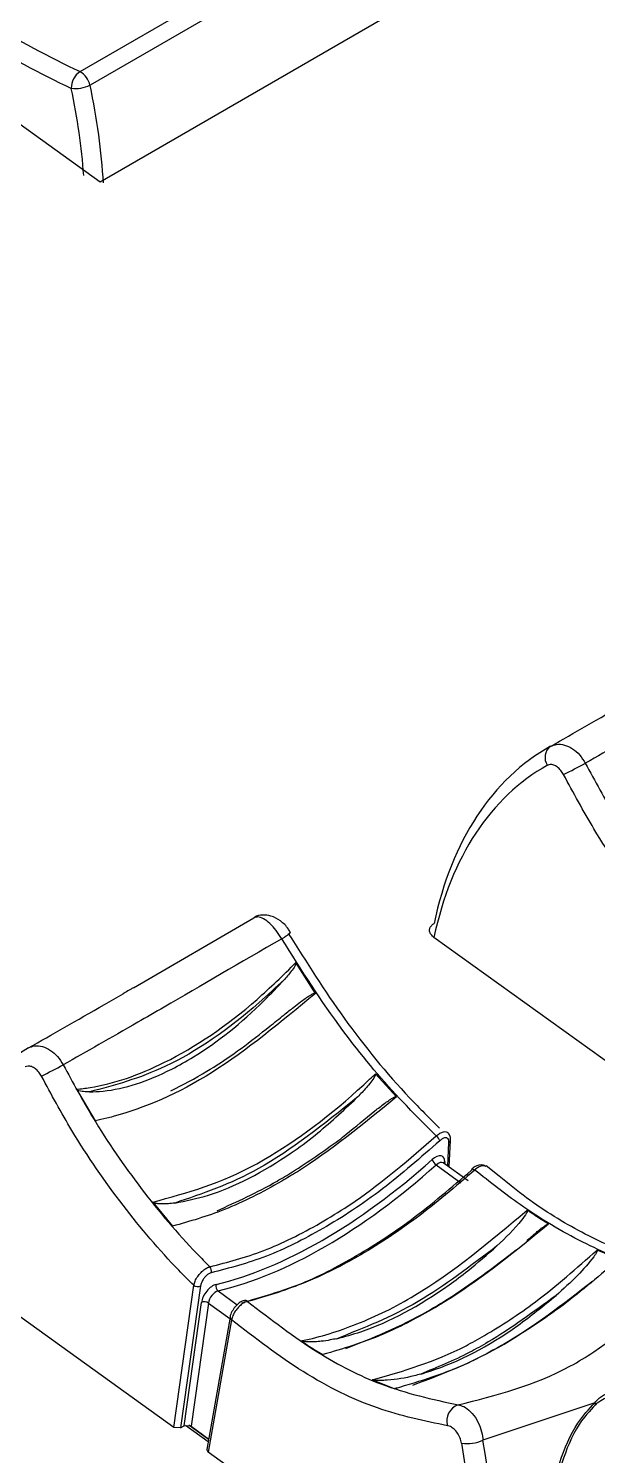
# Model space of a CAD drawing. Header units: inches. Extents: x 1.2 to 43.4, y 1.7 to 28.6.
# Drawn here: x 8.092 to 8.623, y 13.232 to 14.562 of the extents above; entities that cross this region are included whole.
import ezdxf

# ---------------------------------------------------------------- set-up
doc = ezdxf.new("R2010")
doc.units = ezdxf.units.IN
doc.header["$MEASUREMENT"] = 0

msp = doc.modelspace()

# ---------------------------------------------------------------- linework, layer by layer
for p, q in [((8.14, 14.5222), (8.4042, 14.6747)), ((8.4135, 14.6621), (8.1493, 14.5095)), ((7.8852, 14.6161), (8.1586, 14.4195)), ((8.1586, 14.4195), (8.4989, 14.616)), ((8.1897, 13.6678), (8.3022, 13.7332)), ((8.7145, 13.5392), (8.4702, 13.7148)), ((8.3596, 13.6626), (8.3414, 13.6914)), ((8.4352, 13.5661), (8.4156, 13.5878)), ((8.1366, 13.5732), (8.1541, 13.5439)), ((8.4831, 13.5015), (8.4842, 13.5237)), ((8.4843, 13.5006), (8.4856, 13.5258)), ((8.4802, 13.5055), (8.4801, 13.5037)), ((8.4722, 13.5027), (8.4954, 13.486)), ((8.4789, 13.5046), (8.4788, 13.5046)), ((8.502, 13.488), (8.4789, 13.5046)), ((8.531, 13.4923), (8.5188, 13.5019)), ((8.2079, 13.468), (8.2263, 13.4456)), ((8.2274, 13.258), (7.9831, 13.4336)), ((8.6429, 13.4149), (8.6224, 13.4233)), ((8.2274, 13.258), (8.246, 13.3905)), ((8.2524, 13.3899), (8.2338, 13.2575)), ((8.2687, 13.3852), (8.2867, 13.3723)), ((8.2371, 13.2594), (8.2533, 13.3745)), ((8.2597, 13.3739), (8.2436, 13.259)), ((8.2597, 13.3739), (8.2797, 13.3595)), ((8.2799, 13.3608), (8.2583, 13.2373)), ((8.2812, 13.3583), (8.2596, 13.2348)), ((8.4129, 13.3023), (8.4336, 13.294)), ((8.6203, 13.281), (8.5159, 13.2462)), ((8.2338, 13.2575), (8.2274, 13.258)), ((8.2338, 13.2575), (8.2371, 13.2594)), ((8.2436, 13.259), (8.2371, 13.2594)), ((8.2385, 13.2599), (8.2596, 13.2448)), ((8.2599, 13.2466), (8.2415, 13.2599)), ((8.2436, 13.259), (8.26, 13.2471)), ((8.2596, 13.2348), (8.2583, 13.2373)), ((8.5039, 13.0591), (8.2596, 13.2348))]:
    msp.add_line(p, q)
at = {"flags": 128}
msp.add_lwpolyline([(8.5055, 13.4989), (8.5056, 13.4989), (8.5059, 13.499), (8.5064, 13.4989), (8.5069, 13.4987), (8.5075, 13.4984), (8.5082, 13.4979)], dxfattribs=at)
for centre, radius, start, end in [((8.1501, 14.5069), 0.0183, 123.5762, 181.2936), ((8.1304, 14.5053), 0.0193, 12.475, 60.301), ((8.1358, 14.5353), 0.029, 262.0246, 297.5865), ((8.5869, 13.8826), 0.0131, 127.1656, 213.8884), ((7.9924, 15.0513), 1.3273, 296.8105, 297.8), ((8.3084, 13.7517), 0.0428, 297.318, 310.9879), ((7.5052, 14.7702), 1.3274, 296.8106, 297.8), ((8.4659, 13.5214), 0.0106, 21.579, 51.6566), ((8.483, 13.526), 0.00263, 298.5299, 353.1137), ((8.4781, 13.5112), 0.0103, 199.6571, 235.2409), ((8.4817, 13.5029), 0.00304, 120.5972, 149.2081), ((8.5063, 13.4982), 0.00101, 142.0671, 203.3038), ((8.2568, 13.4039), 0.00575, 341.6477, 41.8178), ((8.2497, 13.3961), 0.00675, 236.3064, 293.6462), ((8.2723, 13.3896), 0.0057, 162.5384, 231.1755), ((8.256, 13.3683), 0.00675, 56.3018, 113.6541), ((8.2941, 13.3733), 0.00314, 46.5196, 100.3771), ((8.2826, 13.3606), 0.00267, 175.7, 239.3091), ((8.4979, 13.2641), 0.0157, 108.7593, 197.2775), ((8.6007, 13.2738), 0.0209, 14.6886, 20.0191), ((8.5015, 13.2759), 0.033, 260.5484, 295.8395)]:
    msp.add_arc(centre, radius, start, end)
for centre, major_axis, ratio, start_param, end_param in [((8.0921, 15.5242), (-0.5627, 1.0228), 0.594248, 2.242544, 2.452543), ((8.0832, 15.5193), (-0.5691, 1.0338), 0.594069, 2.242405, 2.452404), ((7.7953, 14.578), (-0.2375, 0.4315), 0.594069, 4.053627, 4.238144), ((7.8042, 14.5829), (-0.2439, 0.4425), 0.593655, 4.034854, 4.237824), ((8.8109, 13.4607), (-0.2278, 0.4346), 0.609477, 0.015514, 0.635757), ((8.8008, 13.4554), (-0.2206, 0.4222), 0.610422, 0.01635, 0.636592), ((8.3238, 13.1794), (-0.2278, 0.4346), 0.609477, 0.015514, 0.635757), ((8.4006, 13.7929), (0.2683, 0.3841), 0.513883, 3.664852, 4.283029), ((8.4704, 13.4993), (0.0079, 0.0113), 0.513883, 5.597097, 7.424621), ((8.4736, 13.497), (0.00521, 0.00757), 0.519406, 6.272431, 7.420905), ((8.4038, 13.7907), (0.2709, 0.3878), 0.513775, 3.664923, 4.2831), ((8.2629, 13.3795), (0.0079, 0.0113), 0.513883, 0.52326, 2.350784), ((8.2662, 13.3773), (0.00521, 0.00757), 0.519406, 0.519543, 2.347068), ((8.0733, 13.341), (-0.2821, 0.5398), 0.610422, 3.882904, 4.230235), ((8.0833, 13.3463), (-0.2893, 0.5523), 0.609678, 3.882247, 4.229577)]:
    msp.add_ellipse(centre, major_axis=major_axis, ratio=ratio, start_param=start_param, end_param=end_param)
for points, knots in [([(8.8152, 13.9948), (8.7772, 13.9727), (8.7297, 13.945), (8.6619, 13.906), (8.6333, 13.8897), (8.6114, 13.8772)], [0, 0, 0, 0, 0.481829, 0.603063, 1, 1, 1, 1]), ([(8.579, 13.893), (8.6011, 13.9057), (8.628, 13.921), (8.6614, 13.9402), (8.6672, 13.9435)], [0, 0, 0, 0, 0.824174, 1, 1, 1, 1]), ([(8.579, 13.893), (8.5808, 13.8938), (8.5848, 13.8954), (8.592, 13.8947), (8.5995, 13.8912), (8.6065, 13.8852), (8.6098, 13.8799), (8.6114, 13.8772)], [0, 0, 0, 0, 0.178683, 0.389455, 0.593993, 0.796184, 1, 1, 1, 1]), ([(8.5911, 13.8667), (8.5903, 13.868), (8.5886, 13.8708), (8.5854, 13.8738), (8.5819, 13.8758), (8.5786, 13.8763), (8.5768, 13.8756), (8.576, 13.8753)], [0, 0, 0, 0, 0.200876, 0.401617, 0.606567, 0.819277, 1, 1, 1, 1]), ([(8.7331, 13.6717), (8.7285, 13.6763), (8.7055, 13.6992), (8.666, 13.7458), (8.6232, 13.8075), (8.6003, 13.8497), (8.5911, 13.8667)], [0, 0, 0, 0, 0.085075, 0.420489, 0.765632, 1, 1, 1, 1]), ([(8.6114, 13.8772), (8.6204, 13.8606), (8.6423, 13.8204), (8.6838, 13.7603), (8.7218, 13.7154), (8.7441, 13.693), (8.7482, 13.6889)], [0, 0, 0, 0, 0.23639, 0.574702, 0.922827, 1, 1, 1, 1]), ([(8.3281, 13.7136), (8.3264, 13.7163), (8.323, 13.7216), (8.3171, 13.7281), (8.3111, 13.7325), (8.3058, 13.7344), (8.3033, 13.7336), (8.3022, 13.7332)], [0, 0, 0, 0, 0.203816, 0.406007, 0.610545, 0.821317, 1, 1, 1, 1]), ([(8.3363, 13.7192), (8.3357, 13.7204), (8.3333, 13.7247), (8.3271, 13.7306), (8.3188, 13.7352), (8.3105, 13.736), (8.3048, 13.7351), (8.3026, 13.7333), (8.3023, 13.7331)], [0, 0, 0, 0, 0.093418, 0.344976, 0.591033, 0.791068, 0.975801, 1, 1, 1, 1]), ([(8.3343, 13.7185), (8.3512, 13.6918), (8.3855, 13.6374), (8.4348, 13.5773), (8.4661, 13.5462), (8.4755, 13.5369)], [0, 0, 0, 0, 0.402745, 0.820825, 1, 1, 1, 1]), ([(8.4702, 13.7148), (8.4692, 13.7157), (8.4672, 13.7174), (8.4659, 13.7206), (8.4662, 13.7237), (8.4679, 13.7262), (8.4696, 13.7274), (8.4703, 13.7279)], [0, 0, 0, 0, 0.214827, 0.429681, 0.644203, 0.858604, 1, 1, 1, 1]), ([(8.3281, 13.7136), (8.2901, 13.6915), (8.2426, 13.6638), (8.1748, 13.6248), (8.1462, 13.6085), (8.1243, 13.596)], [0, 0, 0, 0, 0.481828, 0.603063, 1, 1, 1, 1]), ([(8.4724, 13.5297), (8.4609, 13.5412), (8.4305, 13.5714), (8.38, 13.6317), (8.3465, 13.6846), (8.3281, 13.7136)], [0, 0, 0, 0, 0.215853, 0.569407, 1, 1, 1, 1]), ([(8.1366, 13.5732), (8.1408, 13.5737), (8.1666, 13.5767), (8.2228, 13.5962), (8.2898, 13.6409), (8.3294, 13.6796), (8.3414, 13.6914)], [0, 0, 0, 0, 0.066936, 0.411169, 0.821319, 1, 1, 1, 1]), ([(8.3414, 13.6914), (8.3414, 13.6913), (8.3415, 13.6911), (8.3415, 13.6904), (8.3405, 13.688), (8.3369, 13.6829), (8.3331, 13.6786), (8.3307, 13.6757)], [0, 0, 0, 0, 0.013157, 0.033545, 0.099394, 0.407971, 1, 1, 1, 1]), ([(8.3307, 13.6757), (8.3228, 13.6684), (8.2868, 13.6347), (8.2229, 13.5906), (8.1722, 13.577), (8.1489, 13.5708)], [0, 0, 0, 0, 0.1321519, 0.602042, 1, 1, 1, 1]), ([(8.1489, 13.5708), (8.153, 13.5709), (8.1766, 13.572), (8.21, 13.583), (8.2611, 13.6117), (8.2975, 13.6403), (8.3244, 13.6691), (8.3307, 13.6757)], [0, 0, 0, 0, 0.076489, 0.4323357, 0.5397201, 0.8933444, 1, 1, 1, 1]), ([(8.1897, 13.6678), (8.1888, 13.6674), (8.1868, 13.6662), (8.1833, 13.6642), (8.1808, 13.6627), (8.1801, 13.6623)], [0, 0, 0, 0, 0.349991, 0.834658, 1, 1, 1, 1]), ([(8.0919, 13.6118), (8.114, 13.6245), (8.1409, 13.6398), (8.1743, 13.659), (8.1801, 13.6623)], [0, 0, 0, 0, 0.824174, 1, 1, 1, 1]), ([(8.3596, 13.6626), (8.3275, 13.636), (8.2628, 13.5824), (8.1975, 13.5546), (8.1632, 13.5458), (8.1577, 13.5447), (8.1541, 13.5439)], [0, 0, 0, 0, 0.45231, 0.909806, 0.941019, 1, 1, 1, 1]), ([(8.2837, 13.6065), (8.2859, 13.6082), (8.2969, 13.6162), (8.3124, 13.6283), (8.3289, 13.6415), (8.3384, 13.6491), (8.3449, 13.6542), (8.3494, 13.6575), (8.3525, 13.6596), (8.3546, 13.6609), (8.3561, 13.6618), (8.3572, 13.6623), (8.3579, 13.6626), (8.3585, 13.6628), (8.3589, 13.6628), (8.3593, 13.6628), (8.3595, 13.6628), (8.3596, 13.6627), (8.3596, 13.6626), (8.3596, 13.6626)], [0, 0, 0, 0, 0.091005, 0.45554, 0.633539, 0.753182, 0.833288, 0.886894, 0.922832, 0.947013, 0.963374, 0.974519, 0.98219, 0.987541, 0.993251, 0.995589, 0.997954, 0.999545, 1, 1, 1, 1]), ([(8.0919, 13.6118), (8.0937, 13.6126), (8.0977, 13.6142), (8.1049, 13.6135), (8.1124, 13.61), (8.1194, 13.604), (8.1227, 13.5987), (8.1243, 13.596)], [0, 0, 0, 0, 0.178683, 0.389456, 0.593993, 0.796184, 1, 1, 1, 1]), ([(8.2248, 13.5719), (8.2359, 13.5776), (8.2553, 13.5874), (8.2752, 13.6008), (8.2837, 13.6065)], [0, 0, 0, 0, 0.575001, 1, 1, 1, 1]), ([(8.104, 13.5855), (8.1031, 13.5868), (8.1015, 13.5895), (8.0983, 13.5926), (8.0948, 13.5946), (8.0915, 13.5951), (8.0897, 13.5944), (8.0889, 13.5941)], [0, 0, 0, 0, 0.200877, 0.401617, 0.606568, 0.819277, 1, 1, 1, 1]), ([(8.246, 13.3905), (8.2413, 13.3951), (8.2184, 13.418), (8.1788, 13.4646), (8.1361, 13.5263), (8.1132, 13.5684), (8.104, 13.5855)], [0, 0, 0, 0, 0.085075, 0.420489, 0.765632, 1, 1, 1, 1]), ([(8.1243, 13.596), (8.1333, 13.5794), (8.1552, 13.5392), (8.1967, 13.4791), (8.2347, 13.4342), (8.257, 13.4118), (8.2611, 13.4077)], [0, 0, 0, 0, 0.23639, 0.574702, 0.922827, 1, 1, 1, 1]), ([(8.2079, 13.468), (8.2397, 13.4767), (8.2736, 13.486), (8.3403, 13.5241), (8.3783, 13.5522), (8.412, 13.5844), (8.4156, 13.5878)], [0, 0, 0, 0, 0.473155, 0.5038142, 0.9463701, 1, 1, 1, 1]), ([(8.4156, 13.5878), (8.4157, 13.5878), (8.4158, 13.5876), (8.4158, 13.5872), (8.4154, 13.5858), (8.4124, 13.5809), (8.4064, 13.5738), (8.4007, 13.5679), (8.398, 13.5652)], [0, 0, 0, 0, 0.007118, 0.017078, 0.044413, 0.156033, 0.599106, 1, 1, 1, 1]), ([(8.1489, 13.5708), (8.147, 13.5708), (8.1433, 13.571), (8.1394, 13.5713), (8.1371, 13.5727), (8.1368, 13.5729), (8.1367, 13.5731), (8.1366, 13.5732)], [0, 0, 0, 0, 0.465908, 0.93371, 0.960494, 0.987523, 1, 1, 1, 1]), ([(8.4352, 13.5661), (8.4042, 13.5408), (8.3684, 13.5115), (8.3149, 13.4796), (8.2747, 13.4592), (8.2423, 13.4501), (8.2263, 13.4456)], [0, 0, 0, 0, 0.428705, 0.496172, 0.75297, 1, 1, 1, 1]), ([(8.398, 13.5652), (8.3673, 13.5406), (8.3098, 13.4946), (8.2542, 13.4759), (8.2283, 13.4672)], [0, 0, 0, 0, 0.5335987, 1, 1, 1, 1]), ([(8.2283, 13.4672), (8.2386, 13.4692), (8.2729, 13.476), (8.3185, 13.5), (8.3651, 13.5343), (8.3852, 13.5531), (8.398, 13.5652)], [0, 0, 0, 0, 0.194223, 0.641952, 0.77129, 1, 1, 1, 1]), ([(8.3815, 13.5258), (8.3837, 13.5276), (8.3947, 13.5364), (8.4088, 13.5482), (8.4222, 13.5587), (8.4273, 13.5623), (8.4296, 13.5639), (8.4313, 13.5649), (8.4324, 13.5656), (8.4333, 13.5659), (8.4339, 13.5662), (8.4344, 13.5663), (8.4348, 13.5663), (8.435, 13.5662), (8.4351, 13.5661), (8.4352, 13.5661)], [0, 0, 0, 0, 0.129541, 0.648397, 0.82016, 0.877622, 0.916417, 0.942713, 0.960627, 0.972935, 0.981484, 0.990424, 0.994075, 0.997774, 1, 1, 1, 1]), ([(8.4724, 13.5297), (8.4736, 13.5306), (8.4758, 13.5325), (8.4791, 13.5337), (8.4816, 13.5339), (8.4826, 13.5331), (8.483, 13.5327)], [0, 0, 0, 0, 0.267158, 0.534217, 0.800951, 1, 1, 1, 1]), ([(8.483, 13.5327), (8.4832, 13.5326), (8.4834, 13.5325), (8.4835, 13.5322), (8.4835, 13.5322)], [0, 0, 0, 0, 0.725033, 1, 1, 1, 1]), ([(8.4855, 13.5257), (8.4855, 13.5259), (8.4858, 13.5274), (8.4851, 13.5299), (8.484, 13.5322), (8.4831, 13.5328), (8.4831, 13.5328)], [0, 0, 0, 0, 0.0654628, 0.570659, 0.9891449, 1, 1, 1, 1]), ([(8.2611, 13.4077), (8.2776, 13.412), (8.3108, 13.4207), (8.3485, 13.4394), (8.3772, 13.4562), (8.4135, 13.4791), (8.4473, 13.5081), (8.4724, 13.5297)], [0, 0, 0, 0, 0.248411, 0.496821, 0.527006, 0.647844, 1, 1, 1, 1]), ([(8.4757, 13.5253), (8.4579, 13.5097), (8.4218, 13.4781), (8.367, 13.4423), (8.3127, 13.4152), (8.2792, 13.4065), (8.2622, 13.4021)], [0, 0, 0, 0, 0.247955, 0.503298, 0.748099, 1, 1, 1, 1]), ([(8.2679, 13.46), (8.2863, 13.4684), (8.3095, 13.4789), (8.3477, 13.5019), (8.3671, 13.5156), (8.3815, 13.5258)], [0, 0, 0, 0, 0.4998887, 0.6267858, 1, 1, 1, 1]), ([(8.4842, 13.5237), (8.4842, 13.5242), (8.4842, 13.5255), (8.4836, 13.527), (8.4822, 13.528), (8.4802, 13.5281), (8.478, 13.5272), (8.4765, 13.5259), (8.4757, 13.5253)], [0, 0, 0, 0, 0.108562, 0.292194, 0.471517, 0.647892, 0.823935, 1, 1, 1, 1]), ([(8.2913, 13.3742), (8.3076, 13.3787), (8.3407, 13.3878), (8.3943, 13.4147), (8.4499, 13.4505), (8.4867, 13.4819), (8.5053, 13.4978)], [0, 0, 0, 0, 0.243757, 0.494258, 0.743515, 1, 1, 1, 1]), ([(8.5082, 13.4979), (8.49, 13.4824), (8.4536, 13.4513), (8.4144, 13.426), (8.3855, 13.4097), (8.3502, 13.3913), (8.3192, 13.3823), (8.2962, 13.3755)], [0, 0, 0, 0, 0.252922, 0.505844, 0.535964, 0.656537, 1, 1, 1, 1]), ([(8.5187, 13.5011), (8.5186, 13.5011), (8.5179, 13.502), (8.5157, 13.5027), (8.5126, 13.5028), (8.5092, 13.5017), (8.5068, 13.5002), (8.5056, 13.4989), (8.5055, 13.4988)], [0, 0, 0, 0, 0.020744, 0.241934, 0.444707, 0.678776, 0.98255, 1, 1, 1, 1]), ([(8.5184, 13.5013), (8.5177, 13.5016), (8.5164, 13.5022), (8.5133, 13.5014), (8.5104, 13.4998), (8.5087, 13.4984), (8.5082, 13.4979)], [0, 0, 0, 0, 0.272875, 0.56637, 0.8590476, 1, 1, 1, 1]), ([(8.701, 13.3992), (8.6889, 13.4017), (8.6592, 13.4081), (8.6086, 13.4294), (8.5557, 13.4604), (8.5223, 13.4868), (8.5082, 13.4979)], [0, 0, 0, 0, 0.196948, 0.486122, 0.783685, 1, 1, 1, 1]), ([(8.7099, 13.4031), (8.7091, 13.4032), (8.6933, 13.4043), (8.6589, 13.4158), (8.6084, 13.4386), (8.5651, 13.4645), (8.5395, 13.4854), (8.531, 13.4923)], [0, 0, 0, 0, 0.016398, 0.30019, 0.579936, 0.861127, 1, 1, 1, 1]), ([(8.2283, 13.4672), (8.2263, 13.4669), (8.2229, 13.4665), (8.2183, 13.4663), (8.2151, 13.4664), (8.2128, 13.4665), (8.2113, 13.4667), (8.2102, 13.467), (8.2094, 13.4672), (8.2088, 13.4674), (8.2084, 13.4676), (8.2081, 13.4678), (8.2079, 13.4679), (8.2079, 13.468), (8.2079, 13.468)], [0, 0, 0, 0, 0.298513, 0.528193, 0.683025, 0.787321, 0.857598, 0.905033, 0.93718, 0.959124, 0.981433, 0.990201, 0.996887, 1, 1, 1, 1]), ([(8.346, 13.3386), (8.3465, 13.3387), (8.3634, 13.3421), (8.3984, 13.353), (8.4692, 13.387), (8.5222, 13.4313), (8.5571, 13.4605)], [0, 0, 0, 0, 0.007573, 0.255601, 0.510614, 1, 1, 1, 1]), ([(8.5571, 13.4605), (8.5572, 13.4605), (8.5573, 13.4604), (8.5573, 13.4601), (8.5573, 13.4593), (8.5556, 13.4561), (8.547, 13.4445), (8.537, 13.4349), (8.529, 13.4272)], [0, 0, 0, 0, 0.004434, 0.010174, 0.021006, 0.068062, 0.254002, 1, 1, 1, 1]), ([(8.5771, 13.4475), (8.5767, 13.4477), (8.5707, 13.4515), (8.564, 13.4558), (8.5578, 13.4601), (8.5571, 13.4605)], [0, 0, 0, 0, 0.066272, 0.901769, 1, 1, 1, 1]), ([(8.5771, 13.4475), (8.5466, 13.4226), (8.5099, 13.3926), (8.4584, 13.362), (8.4174, 13.3407), (8.385, 13.3313), (8.3666, 13.3259)], [0, 0, 0, 0, 0.420318, 0.505078, 0.717723, 1, 1, 1, 1]), ([(8.5569, 13.4322), (8.5582, 13.4333), (8.5611, 13.4359), (8.5652, 13.4394), (8.5688, 13.4424), (8.5713, 13.4443), (8.5731, 13.4456), (8.5743, 13.4464), (8.5752, 13.4469), (8.5759, 13.4473), (8.5764, 13.4475), (8.5768, 13.4475), (8.577, 13.4475), (8.5771, 13.4475), (8.5771, 13.4475)], [0, 0, 0, 0, 0.206342, 0.462957, 0.636179, 0.753254, 0.832573, 0.886514, 0.923411, 0.948906, 0.975529, 0.986143, 0.994939, 1, 1, 1, 1]), ([(8.529, 13.4272), (8.5044, 13.4084), (8.454, 13.37), (8.4047, 13.3506), (8.3795, 13.3407)], [0, 0, 0, 0, 0.4879733, 1, 1, 1, 1]), ([(8.3795, 13.3407), (8.3869, 13.3427), (8.4204, 13.3516), (8.4627, 13.3746), (8.5052, 13.4063), (8.52, 13.4193), (8.529, 13.4272)], [0, 0, 0, 0, 0.1567214, 0.702166, 0.8180983, 1, 1, 1, 1]), ([(8.3879, 13.3314), (8.413, 13.3415), (8.444, 13.3539), (8.4978, 13.3863), (8.5255, 13.4072), (8.547, 13.4235)], [0, 0, 0, 0, 0.491016, 0.605205, 1, 1, 1, 1]), ([(8.4129, 13.3023), (8.4416, 13.3105), (8.4758, 13.3204), (8.5273, 13.3491), (8.5687, 13.3759), (8.6033, 13.4065), (8.6224, 13.4233)], [0, 0, 0, 0, 0.422733, 0.503535, 0.726271, 1, 1, 1, 1]), ([(8.6429, 13.4149), (8.6255, 13.4001), (8.5907, 13.3704), (8.5533, 13.3459), (8.5252, 13.3297), (8.4889, 13.3102), (8.4572, 13.3009), (8.4336, 13.294)], [0, 0, 0, 0, 0.242689, 0.485375, 0.515759, 0.637393, 1, 1, 1, 1]), ([(8.6224, 13.4233), (8.6225, 13.4233), (8.6226, 13.4232), (8.6226, 13.4231), (8.6226, 13.4226), (8.6217, 13.4204), (8.616, 13.4124), (8.6034, 13.3983), (8.5909, 13.3871), (8.5841, 13.3809)], [0, 0, 0, 0, 0.0030101, 0.0067156, 0.0132124, 0.0342666, 0.1324362, 0.5224239, 1, 1, 1, 1]), ([(8.246, 13.3905), (8.2464, 13.3918), (8.2471, 13.3944), (8.2496, 13.3987), (8.2528, 13.4026), (8.2563, 13.4056), (8.2592, 13.4072), (8.2606, 13.4076), (8.2611, 13.4077)], [0, 0, 0, 0, 0.186974, 0.374498, 0.560686, 0.743147, 0.921863, 1, 1, 1, 1]), ([(8.2622, 13.4021), (8.2619, 13.402), (8.2609, 13.4017), (8.259, 13.4007), (8.2567, 13.3985), (8.2546, 13.3958), (8.253, 13.3927), (8.2526, 13.3909), (8.2524, 13.3899)], [0, 0, 0, 0, 0.077751, 0.255441, 0.437195, 0.62338, 0.811728, 1, 1, 1, 1]), ([(8.4928, 13.279), (8.5282, 13.2878), (8.571, 13.2986), (8.6413, 13.3414), (8.6745, 13.3735), (8.701, 13.3992)], [0, 0, 0, 0, 0.482261, 0.585619, 1, 1, 1, 1]), ([(8.4506, 13.2974), (8.4786, 13.308), (8.5326, 13.3285), (8.5905, 13.373), (8.6185, 13.3945)], [0, 0, 0, 0, 0.517848, 1, 1, 1, 1]), ([(8.2935, 13.3761), (8.293, 13.3761), (8.2913, 13.3759), (8.2883, 13.374), (8.2845, 13.3706), (8.2816, 13.3659), (8.28, 13.3626), (8.28, 13.3609), (8.28, 13.3608)], [0, 0, 0, 0, 0.07405, 0.270463, 0.511242, 0.746675, 0.985225, 1, 1, 1, 1]), ([(8.2962, 13.3755), (8.2951, 13.3752), (8.293, 13.3745), (8.2895, 13.3718), (8.2862, 13.3683), (8.2834, 13.3643), (8.2819, 13.3608), (8.2814, 13.3589), (8.2812, 13.3583)], [0, 0, 0, 0, 0.18149, 0.362973, 0.544427, 0.726211, 0.9085, 1, 1, 1, 1]), ([(8.2962, 13.3755), (8.318, 13.3588), (8.3588, 13.3272), (8.4259, 13.2934), (8.4689, 13.2842), (8.4928, 13.279)], [0, 0, 0, 0, 0.33474, 0.629276, 1, 1, 1, 1]), ([(8.4578, 13.3077), (8.4608, 13.3086), (8.4898, 13.3174), (8.5332, 13.3395), (8.5722, 13.3713), (8.5841, 13.3809)], [0, 0, 0, 0, 0.073059, 0.718365, 1, 1, 1, 1]), ([(8.5841, 13.3809), (8.563, 13.3655), (8.5361, 13.3458), (8.4938, 13.3224), (8.473, 13.3139), (8.4578, 13.3077)], [0, 0, 0, 0, 0.497033, 0.634014, 1, 1, 1, 1]), ([(8.4829, 13.2595), (8.4612, 13.264), (8.4171, 13.2731), (8.3482, 13.3067), (8.3034, 13.3412), (8.2812, 13.3583)], [0, 0, 0, 0, 0.3274079, 0.6670834, 1, 1, 1, 1]), ([(8.3795, 13.3407), (8.3775, 13.3403), (8.3727, 13.3393), (8.366, 13.3383), (8.3599, 13.3377), (8.3557, 13.3376), (8.3528, 13.3376), (8.3508, 13.3377), (8.3494, 13.3378), (8.3484, 13.338), (8.3476, 13.3381), (8.347, 13.3382), (8.3465, 13.3383), (8.3463, 13.3385), (8.3461, 13.3385), (8.346, 13.3386), (8.346, 13.3386)], [0, 0, 0, 0, 0.190862, 0.453329, 0.63018, 0.749416, 0.82991, 0.884366, 0.921322, 0.94654, 0.963875, 0.980083, 0.988488, 0.994462, 0.998622, 1, 1, 1, 1]), ([(8.346, 13.3386), (8.3466, 13.3382), (8.3529, 13.3341), (8.3598, 13.3299), (8.3661, 13.3262), (8.3666, 13.3259)], [0, 0, 0, 0, 0.0825143, 0.9206314, 1, 1, 1, 1]), ([(8.4578, 13.3077), (8.4557, 13.3072), (8.4455, 13.3043), (8.4339, 13.3023), (8.423, 13.3018), (8.42, 13.3017), (8.4179, 13.3017), (8.4164, 13.3018), (8.4154, 13.3019), (8.4146, 13.3019), (8.414, 13.302), (8.4136, 13.3021), (8.4132, 13.3022), (8.413, 13.3022), (8.4129, 13.3023), (8.4129, 13.3023)], [0, 0, 0, 0, 0.143507, 0.718432, 0.808885, 0.869839, 0.911029, 0.938984, 0.958061, 0.971193, 0.980339, 0.990104, 0.994046, 0.998029, 1, 1, 1, 1]), ([(8.4336, 13.294), (8.4335, 13.294), (8.4334, 13.294), (8.4333, 13.2941), (8.4335, 13.2944), (8.4344, 13.2946), (8.4355, 13.2948), (8.436, 13.2948)], [0, 0, 0, 0, 0.030356, 0.072757, 0.186502, 0.64054, 1, 1, 1, 1]), ([(8.4928, 13.279), (8.4945, 13.2786), (8.4985, 13.2776), (8.5046, 13.273), (8.5104, 13.2654), (8.5142, 13.2565), (8.5156, 13.2499), (8.5158, 13.2466), (8.5159, 13.2462)], [0, 0, 0, 0, 0.155392, 0.361995, 0.574125, 0.787346, 0.968024, 1, 1, 1, 1]), ([(8.5571, 13.0769), (8.5576, 13.0798), (8.5626, 13.1135), (8.5701, 13.1641), (8.5868, 13.2252), (8.6007, 13.2598), (8.6147, 13.275), (8.6203, 13.281)], [0, 0, 0, 0, 0.047044, 0.53055, 0.70693, 0.883364, 1, 1, 1, 1]), ([(8.6209, 13.2791), (8.6155, 13.2733), (8.6019, 13.2584), (8.5887, 13.2244), (8.5768, 13.1802), (8.5674, 13.1299), (8.5624, 13.096), (8.5599, 13.079)], [0, 0, 0, 0, 0.114747, 0.290047, 0.466606, 0.73294, 1, 1, 1, 1]), ([(8.6203, 13.281), (8.6217, 13.2826), (8.6253, 13.2866), (8.6309, 13.2896), (8.6347, 13.2899), (8.6359, 13.29)], [0, 0, 0, 0, 0.304026, 0.787478, 1, 1, 1, 1]), ([(8.6358, 13.2878), (8.6313, 13.2857), (8.6262, 13.2834), (8.6214, 13.2796), (8.6209, 13.2791)], [0, 0, 0, 0, 0.882836, 1, 1, 1, 1]), ([(8.496, 13.2433), (8.4956, 13.2449), (8.4949, 13.2481), (8.4923, 13.2528), (8.4891, 13.2565), (8.4858, 13.2588), (8.4838, 13.2593), (8.4829, 13.2595)], [0, 0, 0, 0, 0.214995, 0.430074, 0.642164, 0.846816, 1, 1, 1, 1])]:
    msp.add_open_spline(points, degree=3, knots=knots)

doc.saveas('drawing.dxf')
